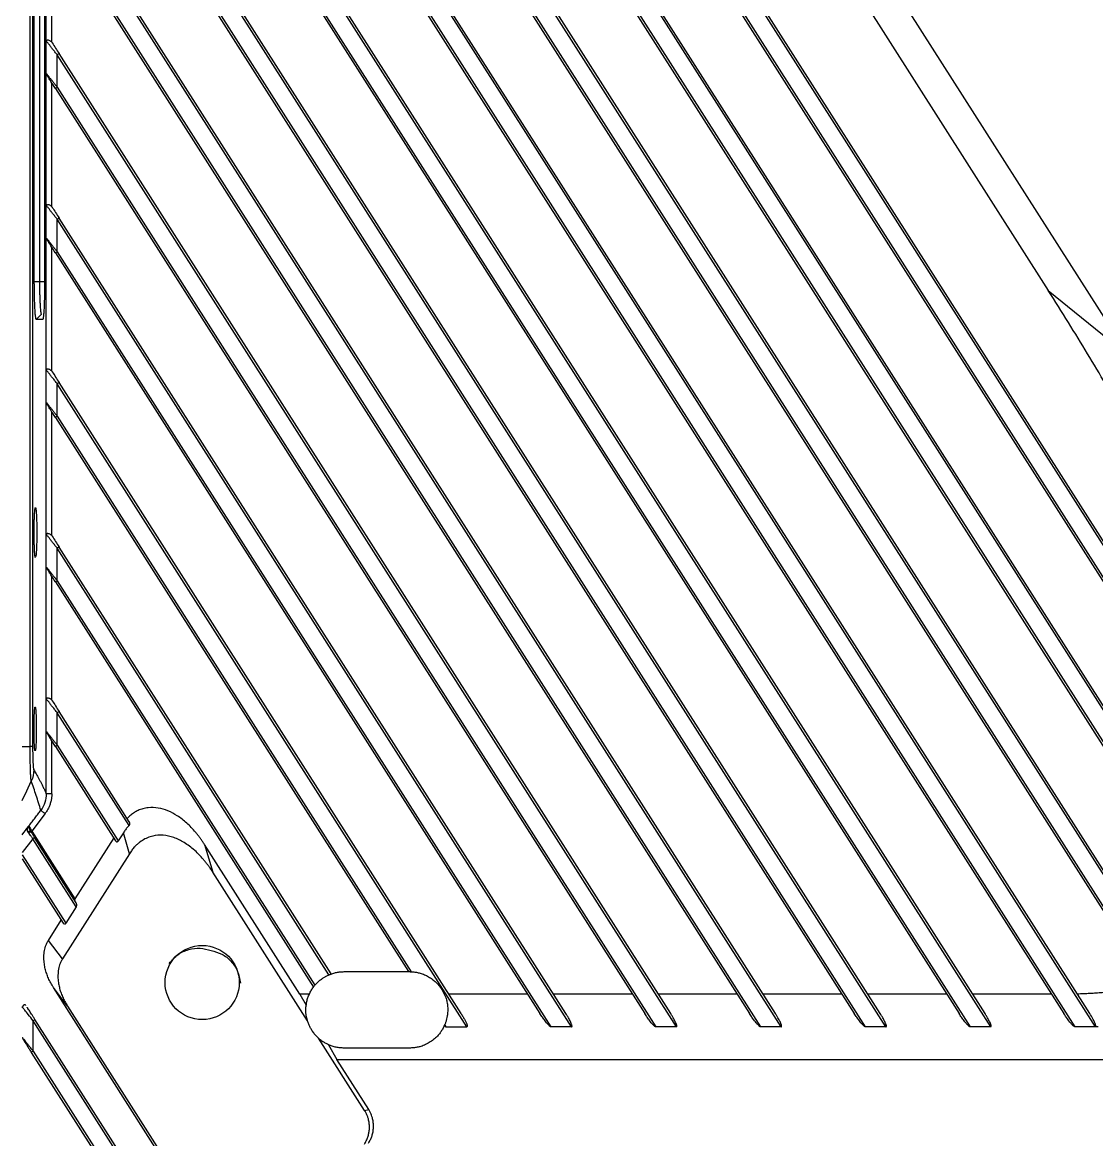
# Model space of a CAD drawing. Header units: millimetres. Extents: x 620 to 19791, y 2539 to 6969.
# Drawn here: x 17327 to 17425.4, y 5162.2 to 5264.6 of the extents above; entities that cross this region are included whole.
import ezdxf

# ---------------------------------------------------------------- set-up
doc = ezdxf.new("R2010")
doc.units = ezdxf.units.MM

# ---------------------------------------------------------------- blocks, each defined once
blk = doc.blocks.new('tugj')
at = {"color": 7, "linetype": 'Continuous', "lineweight": 25}
for p, q in [((12606.27, 4868.26), (12606.27, 5107.47)), ((12606.49, 5107.47), (12606.49, 4868.26)), ((12608.25, 5053.42), (12699.59, 4910.04)), ((12723.85, 4856.52), (12608.75, 5037.18)), ((12722.44, 4859.1), (12608.92, 5037.29)), ((12608.58, 5034.1), (12722.14, 4855.85)), ((12608.75, 5034.2), (12723.5, 4854.08)), ((12719.92, 4847.61), (12608.75, 5022.11)), ((12719.14, 4849.21), (12608.92, 5022.21)), ((12608.58, 5019.02), (12717.67, 4847.78)), ((12608.75, 5019.13), (12718.31, 4847.16)), ((12712.92, 4843.53), (12608.75, 5007.03)), ((12712.24, 4844.96), (12608.92, 5007.14)), ((12608.58, 5003.95), (12710.21, 4844.43)), ((12608.75, 5004.05), (12711.26, 4843.15)), ((12703.92, 4842.57), (12608.75, 4991.95)), ((12703.39, 4843.77), (12608.92, 4992.06)), ((12608.58, 4988.87), (12701.02, 4843.77)), ((12608.75, 4988.98), (12702.02, 4842.57)), ((12693.79, 4843.77), (12608.92, 4976.99)), ((12694.32, 4842.57), (12608.75, 4976.88)), ((12608.75, 4973.9), (12692.42, 4842.57)), ((12608.58, 4973.79), (12691.42, 4843.77)), ((12706.97, 4904.04), (12662.49, 4973.87)), ((12684.71, 4842.57), (12608.75, 4961.8)), ((12684.19, 4843.77), (12608.92, 4961.91)), ((12608.58, 4958.72), (12681.81, 4843.77)), ((12608.75, 4958.83), (12682.82, 4842.57)), ((12675.11, 4842.57), (12608.75, 4946.73)), ((12674.58, 4843.77), (12608.92, 4946.84)), ((12606.65, 4910.87), (12606.65, 4944.89)), ((12607.13, 4944.87), (12607.13, 4910.87)), ((12607.59, 4944.9), (12607.59, 4910.87)), ((12607.75, 4932.91), (12607.75, 4945.01)), ((12608.25, 4932.8), (12608.25, 4944.17)), ((12608.58, 4943.64), (12672.21, 4843.77)), ((12608.75, 4943.75), (12673.21, 4842.57)), ((12607.75, 4929.93), (12607.75, 4932.91)), ((12608.75, 4928.68), (12608.75, 4931.65)), ((12665.5, 4842.57), (12608.75, 4931.65)), ((12664.98, 4843.77), (12608.92, 4931.76)), ((12607.75, 4917.83), (12607.75, 4929.93)), ((12608.25, 4917.73), (12608.25, 4929.09)), ((12608.58, 4928.57), (12662.61, 4843.77)), ((12608.75, 4928.68), (12663.61, 4842.57)), ((12607.75, 4914.86), (12607.75, 4917.83)), ((12608.75, 4913.6), (12608.75, 4916.58)), ((12655.9, 4842.57), (12608.75, 4916.58)), ((12655.37, 4843.77), (12608.92, 4916.69)), ((12607.75, 4902.76), (12607.75, 4914.86)), ((12608.25, 4902.65), (12608.25, 4914.01)), ((12608.58, 4913.49), (12653, 4843.77)), ((12608.75, 4913.6), (12654, 4842.57)), ((12606.65, 4910.87), (12607.13, 4910.87)), ((12699.59, 4910.04), (12706.97, 4904.04)), ((12607.41, 4907.39), (12606.83, 4907.39)), ((12607.31, 4907.87), (12606.83, 4907.39)), ((12607.75, 4899.78), (12607.75, 4902.76)), ((12646.3, 4842.57), (12608.75, 4901.5)), ((12608.75, 4898.53), (12608.75, 4901.5)), ((12645.77, 4843.77), (12608.92, 4901.61)), ((12607.75, 4887.68), (12607.75, 4899.78)), ((12608.25, 4887.58), (12608.25, 4898.94)), ((12608.58, 4898.42), (12640.95, 4847.62)), ((12608.75, 4898.53), (12641.19, 4847.61)), ((12607.75, 4884.7), (12607.75, 4887.68)), ((12608.75, 4883.45), (12608.75, 4886.43)), ((12633.66, 4847.33), (12608.75, 4886.43)), ((12633.85, 4847.41), (12608.92, 4886.54)), ((12607.75, 4872.61), (12607.75, 4884.7)), ((12608.25, 4872.5), (12608.25, 4883.86)), ((12608.58, 4883.34), (12632.24, 4846.21)), ((12608.75, 4883.45), (12632.37, 4846.38)), ((12607.75, 4869.63), (12607.75, 4872.61)), ((12608.75, 4868.37), (12608.75, 4871.35)), ((12615.34, 4861.01), (12608.75, 4871.35)), ((12615.35, 4861.36), (12608.92, 4871.46)), ((12607.75, 4863.93), (12607.75, 4869.63)), ((12608.25, 4863.93), (12608.25, 4868.79)), ((12605.54, 4868.26), (12606.27, 4868.26)), ((12608.58, 4868.27), (12614.1, 4859.6)), ((12608.75, 4868.37), (12614.34, 4859.6)), ((12607.64, 4862.11), (12606.42, 4860.5)), ((12606.42, 4860.5), (12610.37, 4854.3)), ((12614.81, 4860.33), (12614.34, 4859.6)), ((12615.37, 4858.43), (12614.81, 4860.33)), ((12606.51, 4859.8), (12605.54, 4858.54)), ((12610.49, 4853.55), (12606.51, 4859.8)), ((12610.49, 4853.93), (12606.68, 4859.9)), ((12613.93, 4859.88), (12610.37, 4854.3)), ((12630.98, 4845.57), (12622.25, 4859.28)), ((12622.25, 4859.28), (12623.01, 4856.74)), ((12605.54, 4858.34), (12609.54, 4852.06)), ((12615.37, 4858.43), (12609.23, 4848.78)), ((12605.54, 4857.96), (12609.3, 4852.06)), ((12631.69, 4843.1), (12623.01, 4856.74)), ((12610.49, 4853.55), (12609.54, 4852.06)), ((12607.94, 4850.48), (12609.12, 4852.34)), ((12609.23, 4848.78), (12607.94, 4850.48)), ((12635.04, 4847.62), (12640.95, 4847.62)), ((12609.69, 4844.46), (12608.4, 4846.16)), ((12623.33, 4822.73), (12608.4, 4846.16)), ((12631.86, 4845.57), (12630.98, 4845.57)), ((12630.98, 4845.57), (12631.57, 4844.54)), ((12651.86, 4845.57), (12644.62, 4845.57)), ((12661.46, 4845.57), (12654.23, 4845.57)), ((12671.06, 4845.57), (12663.83, 4845.57)), ((12680.67, 4845.57), (12673.43, 4845.57)), ((12690.27, 4845.57), (12683.04, 4845.57)), ((12699.88, 4845.57), (12692.64, 4845.57)), ((12609.69, 4844.46), (12623.47, 4822.84)), ((12606.54, 4840.33), (12606.54, 4843.12)), ((12621.2, 4820.12), (12606.54, 4843.12)), ((12621.37, 4820.22), (12606.71, 4843.23)), ((12644.4, 4842.57), (12644.27, 4842.77)), ((12644.4, 4842.57), (12646.3, 4842.57)), ((12655.9, 4842.57), (12654, 4842.57)), ((12665.5, 4842.57), (12663.61, 4842.57)), ((12675.11, 4842.57), (12673.21, 4842.57)), ((12684.71, 4842.57), (12682.82, 4842.57)), ((12694.32, 4842.57), (12692.42, 4842.57)), ((12703.92, 4842.57), (12702.02, 4842.57)), ((12704.16, 4842.57), (12703.92, 4842.57)), ((12636.92, 4834.89), (12632.71, 4841.51)), ((12633.61, 4840.92), (12634.37, 4839.57)), ((12606.37, 4840.22), (12619.25, 4820.01)), ((12606.54, 4840.33), (12619.42, 4820.12)), ((12641.04, 4840.62), (12635.04, 4840.62)), ((12637.3, 4834.98), (12634.37, 4839.57)), ((12634.37, 4839.57), (12708.31, 4839.57)), ((12636.92, 4834.89), (12637.3, 4834.98))]:
    blk.add_line(p, q, dxfattribs=at)
at = {"color": 8, "linetype": 'Continuous', "lineweight": 25}
blk.add_line((12607.13, 4910.87), (12607.59, 4910.87), dxfattribs=at)
at = {"color": 7, "linetype": 'Continuous', "lineweight": 25, "flags": 128}
for points in [[(12608.92, 4931.76), (12608.92, 4931.76), (12608.91, 4931.75), (12608.89, 4931.74), (12608.87, 4931.73), (12608.85, 4931.71), (12608.82, 4931.7), (12608.78, 4931.67), (12608.75, 4931.65)], [(12608.58, 4928.57), (12608.59, 4928.57), (12608.6, 4928.58), (12608.61, 4928.59), (12608.63, 4928.6), (12608.66, 4928.62), (12608.69, 4928.63), (12608.72, 4928.66), (12608.75, 4928.68)], [(12608.92, 4916.69), (12608.92, 4916.68), (12608.91, 4916.68), (12608.89, 4916.67), (12608.87, 4916.65), (12608.85, 4916.64), (12608.82, 4916.62), (12608.78, 4916.6), (12608.75, 4916.58)], [(12608.58, 4913.49), (12608.59, 4913.5), (12608.6, 4913.5), (12608.61, 4913.51), (12608.63, 4913.52), (12608.66, 4913.54), (12608.69, 4913.56), (12608.72, 4913.58), (12608.75, 4913.6)], [(12608.92, 4886.54), (12608.92, 4886.53), (12608.91, 4886.53), (12608.89, 4886.52), (12608.87, 4886.5), (12608.85, 4886.49), (12608.82, 4886.47), (12608.78, 4886.45), (12608.75, 4886.43)], [(12608.92, 4871.46), (12608.92, 4871.46), (12608.91, 4871.45), (12608.89, 4871.44), (12608.87, 4871.43), (12608.85, 4871.41), (12608.82, 4871.39), (12608.78, 4871.37), (12608.75, 4871.35)], [(12608.58, 4868.27), (12608.59, 4868.27), (12608.6, 4868.28), (12608.61, 4868.29), (12608.63, 4868.3), (12608.66, 4868.31), (12608.69, 4868.33), (12608.72, 4868.35), (12608.75, 4868.37)], [(12605.54, 4863.3), (12605.95, 4864.19), (12606.37, 4865.08)], [(12606.68, 4859.9), (12606.67, 4859.9), (12606.67, 4859.9), (12606.65, 4859.89), (12606.63, 4859.87), (12606.6, 4859.86), (12606.57, 4859.84), (12606.54, 4859.82), (12606.51, 4859.8)]]:
    blk.add_lwpolyline(points, dxfattribs=at)
at = {"color": 7, "linetype": 'Continuous', "lineweight": 25}
blk.add_circle((12622.04, 4846.62), 3.4, dxfattribs=at)
for points, knots in [([(12608.25, 4932.8), (12608.24, 4932.82), (12608.21, 4932.85), (12608.17, 4932.88), (12608.1, 4932.93), (12608.01, 4932.97), (12607.91, 4932.99), (12607.85, 4932.99), (12607.8, 4932.98), (12607.77, 4932.96), (12607.76, 4932.93), (12607.75, 4932.92), (12607.75, 4932.91)], [0, 0, 0, 0, 0.070049, 0.140279, 0.210005, 0.37811, 0.526606, 0.640505, 0.750324, 0.86941, 0.942585, 1, 1, 1, 1]), ([(12608.75, 4931.65), (12608.72, 4931.7), (12608.65, 4931.78), (12608.54, 4931.92), (12608.4, 4932.09), (12608.23, 4932.3), (12608.09, 4932.48), (12608, 4932.6), (12607.94, 4932.69), (12607.87, 4932.76), (12607.82, 4932.81), (12607.79, 4932.85), (12607.76, 4932.89), (12607.76, 4932.9), (12607.75, 4932.91)], [0, 0, 0, 0, 0.076163, 0.161932, 0.25736, 0.415432, 0.568469, 0.630014, 0.677592, 0.771175, 0.823855, 0.881012, 0.941446, 1, 1, 1, 1]), ([(12608.25, 4932.8), (12608.26, 4932.79), (12608.28, 4932.77), (12608.29, 4932.75), (12608.3, 4932.74)], [0, 0, 0, 0, 0.48896, 1, 1, 1, 1]), ([(12608.3, 4932.74), (12608.39, 4932.6), (12608.49, 4932.44), (12608.7, 4932.11), (12608.81, 4931.93), (12608.92, 4931.76)], [0, 0, 0, 0, 0.5, 0.5, 1, 1, 1, 1]), ([(12607.75, 4929.93), (12607.75, 4929.93), (12607.76, 4929.93), (12607.77, 4929.91), (12607.79, 4929.89), (12607.81, 4929.86), (12607.84, 4929.82), (12607.88, 4929.78), (12607.92, 4929.72), (12607.97, 4929.66), (12608.02, 4929.59), (12608.11, 4929.48), (12608.25, 4929.31), (12608.42, 4929.09), (12608.59, 4928.88), (12608.7, 4928.74), (12608.75, 4928.68)], [0, 0, 0, 0, 0.036521, 0.074147, 0.113237, 0.15411, 0.197047, 0.242287, 0.290038, 0.340476, 0.39375, 0.449986, 0.589415, 0.746903, 0.871127, 1, 1, 1, 1]), ([(12607.83, 4929.75), (12607.82, 4929.77), (12607.8, 4929.81), (12607.77, 4929.85), (12607.76, 4929.89), (12607.75, 4929.91), (12607.75, 4929.92), (12607.75, 4929.93), (12607.75, 4929.93)], [0, 0, 0, 0, 0.2957676, 0.5837366, 0.8177444, 0.9188616, 0.9393234, 1, 1, 1, 1]), ([(12608.58, 4928.57), (12608.44, 4928.79), (12608.3, 4929.01), (12608.1, 4929.32), (12608.04, 4929.42), (12607.92, 4929.61), (12607.87, 4929.69), (12607.83, 4929.75)], [0, 0, 0, 0, 0.5, 0.5, 0.75, 0.75, 1, 1, 1, 1]), ([(12608.25, 4917.73), (12608.24, 4917.74), (12608.21, 4917.77), (12608.17, 4917.81), (12608.1, 4917.85), (12608.01, 4917.9), (12607.91, 4917.91), (12607.85, 4917.92), (12607.8, 4917.91), (12607.77, 4917.88), (12607.76, 4917.85), (12607.75, 4917.84), (12607.75, 4917.83)], [0, 0, 0, 0, 0.070049, 0.140279, 0.210005, 0.37811, 0.526606, 0.640505, 0.750324, 0.86941, 0.942585, 1, 1, 1, 1]), ([(12608.75, 4916.58), (12608.72, 4916.62), (12608.65, 4916.71), (12608.54, 4916.84), (12608.4, 4917.02), (12608.23, 4917.22), (12608.09, 4917.4), (12608, 4917.53), (12607.94, 4917.62), (12607.87, 4917.68), (12607.82, 4917.74), (12607.79, 4917.78), (12607.76, 4917.81), (12607.76, 4917.83), (12607.75, 4917.83)], [0, 0, 0, 0, 0.076163, 0.161932, 0.25736, 0.415432, 0.568469, 0.630014, 0.677592, 0.771175, 0.823855, 0.881012, 0.941446, 1, 1, 1, 1]), ([(12608.25, 4917.73), (12608.26, 4917.72), (12608.28, 4917.7), (12608.29, 4917.68), (12608.3, 4917.67)], [0, 0, 0, 0, 0.48896, 1, 1, 1, 1]), ([(12608.3, 4917.67), (12608.39, 4917.53), (12608.49, 4917.36), (12608.7, 4917.03), (12608.81, 4916.86), (12608.92, 4916.69)], [0, 0, 0, 0, 0.5, 0.5, 1, 1, 1, 1]), ([(12607.75, 4914.86), (12607.75, 4914.85), (12607.76, 4914.85), (12607.77, 4914.84), (12607.79, 4914.81), (12607.81, 4914.78), (12607.84, 4914.75), (12607.88, 4914.7), (12607.92, 4914.65), (12607.97, 4914.59), (12608.02, 4914.52), (12608.11, 4914.41), (12608.25, 4914.23), (12608.42, 4914.02), (12608.59, 4913.8), (12608.7, 4913.67), (12608.75, 4913.6)], [0, 0, 0, 0, 0.036521, 0.074147, 0.113237, 0.15411, 0.197047, 0.242287, 0.290038, 0.340476, 0.39375, 0.449986, 0.589415, 0.746903, 0.871127, 1, 1, 1, 1]), ([(12607.83, 4914.68), (12607.82, 4914.69), (12607.8, 4914.73), (12607.77, 4914.78), (12607.76, 4914.81), (12607.75, 4914.83), (12607.75, 4914.84), (12607.75, 4914.85), (12607.75, 4914.86)], [0, 0, 0, 0, 0.2957676, 0.5837366, 0.8177444, 0.9188616, 0.9393234, 1, 1, 1, 1]), ([(12608.58, 4913.49), (12608.44, 4913.71), (12608.3, 4913.94), (12608.1, 4914.25), (12608.04, 4914.35), (12607.92, 4914.53), (12607.87, 4914.62), (12607.83, 4914.68)], [0, 0, 0, 0, 0.5, 0.5, 0.75, 0.75, 1, 1, 1, 1]), ([(12606.83, 4907.39), (12606.83, 4907.39), (12606.82, 4907.39), (12606.81, 4907.41), (12606.8, 4907.44), (12606.8, 4907.47), (12606.79, 4907.52), (12606.78, 4907.58), (12606.76, 4907.71), (12606.73, 4907.95), (12606.71, 4908.39), (12606.68, 4908.93), (12606.67, 4909.44), (12606.66, 4909.87), (12606.66, 4910.2), (12606.65, 4910.53), (12606.65, 4910.75), (12606.65, 4910.87)], [0, 0, 0, 0, 0.0353673, 0.0705141, 0.1055491, 0.140582, 0.1757226, 0.2110795, 0.2467596, 0.3742457, 0.4999994, 0.625694, 0.7532517, 0.8153777, 0.8768207, 0.9381655, 1, 1, 1, 1]), ([(12607.13, 4910.87), (12607.13, 4910.82), (12607.13, 4910.7), (12607.13, 4910.51), (12607.13, 4910.3), (12607.13, 4910.04), (12607.14, 4909.72), (12607.15, 4909.28), (12607.17, 4908.92), (12607.18, 4908.64), (12607.2, 4908.43), (12607.22, 4908.26), (12607.23, 4908.12), (12607.25, 4908.01), (12607.27, 4907.92), (12607.29, 4907.87), (12607.3, 4907.87), (12607.31, 4907.87)], [0, 0, 0, 0, 0.027452, 0.078341, 0.122797, 0.160513, 0.248313, 0.339762, 0.470474, 0.530481, 0.587892, 0.684379, 0.731983, 0.781722, 0.877583, 0.950324, 1, 1, 1, 1]), ([(12607.59, 4910.87), (12607.59, 4910.8), (12607.59, 4910.67), (12607.59, 4910.48), (12607.59, 4910.29), (12607.59, 4910.1), (12607.59, 4909.92), (12607.58, 4909.73), (12607.58, 4909.4), (12607.56, 4908.93), (12607.54, 4908.39), (12607.51, 4907.95), (12607.49, 4907.69), (12607.46, 4907.53), (12607.45, 4907.45), (12607.43, 4907.4), (12607.42, 4907.39), (12607.41, 4907.39)], [0, 0, 0, 0, 0.035364, 0.070509, 0.105542, 0.140574, 0.175713, 0.21107, 0.24675, 0.374225, 0.499997, 0.625665, 0.753267, 0.81545, 0.876909, 0.93823, 1, 1, 1, 1]), ([(12720.2, 4862.62), (12720.19, 4862.8), (12720.17, 4863.15), (12720.13, 4863.69), (12720.08, 4864.23), (12720.02, 4864.78), (12719.95, 4865.33), (12719.83, 4866.22), (12719.62, 4867.47), (12719.19, 4869.54), (12718.51, 4872.16), (12717.55, 4875.21), (12716.45, 4878.27), (12715.26, 4881.23), (12713.96, 4884.22), (12712.15, 4888.07), (12709.68, 4892.95), (12707.06, 4897.69), (12704.85, 4901.48), (12703.18, 4904.28), (12701.43, 4907.14), (12700.21, 4909.06), (12699.59, 4910.04)], [0, 0, 0, 0, 0.0102139, 0.0205385, 0.0309767, 0.0415315, 0.0522058, 0.0630022, 0.0931878, 0.1250778, 0.1845574, 0.2483961, 0.3086946, 0.3718269, 0.4319265, 0.4959106, 0.6167331, 0.7464147, 0.8069043, 0.8693256, 0.933688, 1, 1, 1, 1]), ([(12608.25, 4902.65), (12608.24, 4902.67), (12608.21, 4902.69), (12608.17, 4902.73), (12608.1, 4902.78), (12608.01, 4902.82), (12607.91, 4902.84), (12607.85, 4902.84), (12607.8, 4902.83), (12607.77, 4902.8), (12607.76, 4902.78), (12607.75, 4902.77), (12607.75, 4902.76)], [0, 0, 0, 0, 0.0700492, 0.1402793, 0.2100054, 0.3781104, 0.5266058, 0.6405047, 0.7503237, 0.8694099, 0.9425848, 1, 1, 1, 1]), ([(12608.75, 4901.5), (12608.72, 4901.54), (12608.65, 4901.63), (12608.54, 4901.77), (12608.4, 4901.94), (12608.23, 4902.15), (12608.09, 4902.33), (12608, 4902.45), (12607.94, 4902.54), (12607.87, 4902.61), (12607.82, 4902.66), (12607.79, 4902.7), (12607.76, 4902.74), (12607.76, 4902.75), (12607.75, 4902.76)], [0, 0, 0, 0, 0.076163, 0.161932, 0.25736, 0.415432, 0.568469, 0.630014, 0.677592, 0.771175, 0.823855, 0.881012, 0.941446, 1, 1, 1, 1]), ([(12608.25, 4902.65), (12608.26, 4902.64), (12608.28, 4902.62), (12608.29, 4902.6), (12608.3, 4902.59)], [0, 0, 0, 0, 0.48896, 1, 1, 1, 1]), ([(12608.3, 4902.59), (12608.39, 4902.45), (12608.49, 4902.29), (12608.7, 4901.95), (12608.81, 4901.78), (12608.92, 4901.61)], [0, 0, 0, 0, 0.5, 0.5, 1, 1, 1, 1]), ([(12608.92, 4901.61), (12608.92, 4901.61), (12608.91, 4901.6), (12608.85, 4901.57), (12608.8, 4901.53), (12608.75, 4901.5)], [0, 0, 0, 0, 0.5, 0.5, 1, 1, 1, 1]), ([(12607.75, 4899.78), (12607.75, 4899.78), (12607.76, 4899.78), (12607.77, 4899.76), (12607.79, 4899.74), (12607.81, 4899.71), (12607.84, 4899.67), (12607.88, 4899.63), (12607.92, 4899.57), (12607.97, 4899.51), (12608.02, 4899.44), (12608.11, 4899.33), (12608.25, 4899.16), (12608.42, 4898.94), (12608.59, 4898.73), (12608.7, 4898.59), (12608.75, 4898.53)], [0, 0, 0, 0, 0.036521, 0.074147, 0.113237, 0.15411, 0.197047, 0.242287, 0.290038, 0.340476, 0.39375, 0.449986, 0.589415, 0.746903, 0.871127, 1, 1, 1, 1]), ([(12607.83, 4899.6), (12607.82, 4899.62), (12607.8, 4899.66), (12607.77, 4899.7), (12607.76, 4899.74), (12607.75, 4899.75), (12607.75, 4899.77), (12607.75, 4899.78), (12607.75, 4899.78)], [0, 0, 0, 0, 0.295768, 0.583737, 0.817744, 0.918862, 0.939323, 1, 1, 1, 1]), ([(12608.58, 4898.42), (12608.44, 4898.64), (12608.3, 4898.86), (12608.1, 4899.17), (12608.04, 4899.27), (12607.92, 4899.46), (12607.87, 4899.54), (12607.83, 4899.6)], [0, 0, 0, 0, 0.5, 0.5, 0.75, 0.75, 1, 1, 1, 1]), ([(12608.75, 4898.53), (12608.71, 4898.5), (12608.67, 4898.47), (12608.6, 4898.43), (12608.58, 4898.42), (12608.58, 4898.42)], [0, 0, 0, 0, 0.5, 0.5, 1, 1, 1, 1]), ([(12606.76, 4885.57), (12606.75, 4885.57), (12606.75, 4885.57), (12606.74, 4885.58), (12606.73, 4885.61), (12606.72, 4885.64), (12606.72, 4885.69), (12606.7, 4885.78), (12606.69, 4885.94), (12606.67, 4886.23), (12606.66, 4886.57), (12606.64, 4886.97), (12606.64, 4887.4), (12606.63, 4887.86), (12606.64, 4888.31), (12606.64, 4888.74), (12606.65, 4889.14), (12606.67, 4889.49), (12606.69, 4889.78), (12606.71, 4889.98), (12606.72, 4890.09), (12606.74, 4890.15), (12606.75, 4890.16), (12606.76, 4890.17)], [0, 0, 0, 0, 0.021245, 0.042243, 0.063084, 0.083861, 0.104667, 0.125596, 0.188211, 0.250208, 0.311749, 0.373875, 0.436451, 0.498749, 0.560974, 0.623545, 0.685901, 0.747871, 0.810407, 0.873806, 0.915692, 0.957504, 1, 1, 1, 1]), ([(12606.76, 4890.17), (12606.77, 4890.13), (12606.8, 4890.06), (12606.84, 4889.53), (12606.87, 4888.77), (12606.88, 4887.88), (12606.87, 4886.97), (12606.84, 4886.22), (12606.81, 4885.74), (12606.79, 4885.68), (12606.78, 4885.66)], [0, 0, 0, 0, 0.1343229, 0.2678234, 0.4002956, 0.5340574, 0.6677364, 0.8009084, 0.9358126, 1, 1, 1, 1]), ([(12608.25, 4887.58), (12608.24, 4887.59), (12608.21, 4887.62), (12608.17, 4887.66), (12608.1, 4887.7), (12608.01, 4887.74), (12607.91, 4887.76), (12607.85, 4887.77), (12607.8, 4887.76), (12607.77, 4887.73), (12607.76, 4887.7), (12607.75, 4887.69), (12607.75, 4887.68)], [0, 0, 0, 0, 0.070049, 0.140279, 0.210005, 0.37811, 0.526606, 0.640505, 0.750324, 0.86941, 0.942585, 1, 1, 1, 1]), ([(12608.75, 4886.43), (12608.72, 4886.47), (12608.65, 4886.56), (12608.54, 4886.69), (12608.4, 4886.87), (12608.23, 4887.07), (12608.09, 4887.25), (12608, 4887.38), (12607.94, 4887.47), (12607.87, 4887.53), (12607.82, 4887.59), (12607.79, 4887.63), (12607.76, 4887.66), (12607.76, 4887.68), (12607.75, 4887.68)], [0, 0, 0, 0, 0.076163, 0.161932, 0.25736, 0.415432, 0.568469, 0.630014, 0.677592, 0.771175, 0.823855, 0.881012, 0.941446, 1, 1, 1, 1]), ([(12608.25, 4887.58), (12608.26, 4887.57), (12608.28, 4887.55), (12608.29, 4887.53), (12608.3, 4887.52)], [0, 0, 0, 0, 0.48896, 1, 1, 1, 1]), ([(12608.3, 4887.52), (12608.39, 4887.38), (12608.49, 4887.21), (12608.7, 4886.88), (12608.81, 4886.71), (12608.92, 4886.54)], [0, 0, 0, 0, 0.5, 0.5, 1, 1, 1, 1]), ([(12607.75, 4884.7), (12607.75, 4884.7), (12607.76, 4884.7), (12607.77, 4884.69), (12607.79, 4884.66), (12607.81, 4884.63), (12607.84, 4884.6), (12607.88, 4884.55), (12607.92, 4884.5), (12607.97, 4884.44), (12608.02, 4884.37), (12608.11, 4884.25), (12608.25, 4884.08), (12608.42, 4883.87), (12608.59, 4883.65), (12608.7, 4883.52), (12608.75, 4883.45)], [0, 0, 0, 0, 0.036521, 0.074147, 0.113237, 0.15411, 0.197047, 0.242287, 0.290038, 0.340476, 0.39375, 0.449986, 0.589415, 0.746903, 0.871127, 1, 1, 1, 1]), ([(12607.83, 4884.52), (12607.82, 4884.54), (12607.8, 4884.58), (12607.77, 4884.63), (12607.76, 4884.66), (12607.75, 4884.68), (12607.75, 4884.69), (12607.75, 4884.7), (12607.75, 4884.7)], [0, 0, 0, 0, 0.295768, 0.583737, 0.817744, 0.918862, 0.939323, 1, 1, 1, 1]), ([(12608.58, 4883.34), (12608.44, 4883.56), (12608.3, 4883.78), (12608.1, 4884.1), (12608.04, 4884.2), (12607.92, 4884.38), (12607.87, 4884.47), (12607.83, 4884.52)], [0, 0, 0, 0, 0.5, 0.5, 0.75, 0.75, 1, 1, 1, 1]), ([(12608.75, 4883.45), (12608.71, 4883.42), (12608.67, 4883.39), (12608.6, 4883.35), (12608.58, 4883.34), (12608.58, 4883.34)], [0, 0, 0, 0, 0.5, 0.5, 1, 1, 1, 1]), ([(12608.25, 4872.5), (12608.24, 4872.52), (12608.21, 4872.54), (12608.17, 4872.58), (12608.1, 4872.63), (12608.01, 4872.67), (12607.91, 4872.69), (12607.85, 4872.69), (12607.8, 4872.68), (12607.77, 4872.65), (12607.76, 4872.63), (12607.75, 4872.61), (12607.75, 4872.61)], [0, 0, 0, 0, 0.070049, 0.1402795, 0.2100065, 0.3781169, 0.5266085, 0.6405086, 0.7503276, 0.8694113, 0.9425857, 1, 1, 1, 1]), ([(12608.75, 4871.35), (12608.72, 4871.39), (12608.65, 4871.48), (12608.54, 4871.62), (12608.4, 4871.79), (12608.23, 4871.99), (12608.09, 4872.18), (12608, 4872.3), (12607.94, 4872.39), (12607.87, 4872.46), (12607.82, 4872.51), (12607.79, 4872.55), (12607.76, 4872.58), (12607.76, 4872.6), (12607.75, 4872.61)], [0, 0, 0, 0, 0.076164, 0.161932, 0.25736, 0.415433, 0.568471, 0.630015, 0.677594, 0.771176, 0.823856, 0.881013, 0.941447, 1, 1, 1, 1]), ([(12606.73, 4867.87), (12606.73, 4867.87), (12606.72, 4867.87), (12606.71, 4867.88), (12606.71, 4867.9), (12606.7, 4867.93), (12606.69, 4867.97), (12606.68, 4868.05), (12606.67, 4868.19), (12606.65, 4868.44), (12606.64, 4868.74), (12606.63, 4869.09), (12606.63, 4869.47), (12606.62, 4869.86), (12606.63, 4870.25), (12606.63, 4870.63), (12606.64, 4870.98), (12606.65, 4871.28), (12606.67, 4871.53), (12606.69, 4871.7), (12606.7, 4871.8), (12606.71, 4871.86), (12606.72, 4871.86), (12606.73, 4871.87)], [0, 0, 0, 0, 0.0213462, 0.0424102, 0.0632826, 0.0840565, 0.1048264, 0.1256868, 0.1880003, 0.2500885, 0.3118547, 0.3739105, 0.4364097, 0.4987561, 0.56095, 0.6235213, 0.6858817, 0.7479967, 0.8106315, 0.8737037, 0.9154607, 0.9573041, 1, 1, 1, 1]), ([(12606.73, 4871.87), (12606.73, 4871.86), (12606.74, 4871.86), (12606.74, 4871.85), (12606.75, 4871.83), (12606.76, 4871.8), (12606.76, 4871.76), (12606.77, 4871.68), (12606.79, 4871.54), (12606.8, 4871.29), (12606.82, 4870.99), (12606.83, 4870.64), (12606.83, 4870.27), (12606.83, 4869.87), (12606.83, 4869.48), (12606.83, 4869.1), (12606.82, 4868.75), (12606.8, 4868.45), (12606.79, 4868.2), (12606.77, 4868.03), (12606.76, 4867.93), (12606.74, 4867.88), (12606.73, 4867.87), (12606.73, 4867.87)], [0, 0, 0, 0, 0.021346, 0.04241, 0.063283, 0.084056, 0.104826, 0.125687, 0.188, 0.250088, 0.311855, 0.37391, 0.43641, 0.498756, 0.56095, 0.623521, 0.685882, 0.747997, 0.810632, 0.873704, 0.915461, 0.957304, 1, 1, 1, 1]), ([(12608.25, 4872.5), (12608.26, 4872.49), (12608.28, 4872.47), (12608.29, 4872.45), (12608.3, 4872.44)], [0, 0, 0, 0, 0.48896, 1, 1, 1, 1]), ([(12608.3, 4872.44), (12608.39, 4872.3), (12608.49, 4872.14), (12608.7, 4871.8), (12608.81, 4871.63), (12608.92, 4871.46)], [0, 0, 0, 0, 0.5, 0.5, 1, 1, 1, 1]), ([(12607.75, 4869.63), (12607.75, 4869.63), (12607.76, 4869.62), (12607.77, 4869.61), (12607.79, 4869.58), (12607.83, 4869.54), (12607.89, 4869.46), (12607.97, 4869.35), (12608.09, 4869.2), (12608.25, 4869.01), (12608.42, 4868.79), (12608.59, 4868.58), (12608.7, 4868.44), (12608.75, 4868.37)], [0, 0, 0, 0, 0.038218, 0.077014, 0.116775, 0.179952, 0.252266, 0.346752, 0.449954, 0.589352, 0.746875, 0.871105, 1, 1, 1, 1]), ([(12607.83, 4869.45), (12607.82, 4869.47), (12607.8, 4869.5), (12607.78, 4869.54), (12607.76, 4869.57), (12607.76, 4869.59), (12607.76, 4869.61), (12607.75, 4869.63), (12607.75, 4869.63)], [0, 0, 0, 0, 0.272503, 0.551194, 0.683915, 0.795082, 0.920859, 1, 1, 1, 1]), ([(12608.58, 4868.27), (12608.44, 4868.49), (12608.3, 4868.71), (12608.1, 4869.02), (12608.04, 4869.12), (12607.92, 4869.31), (12607.87, 4869.39), (12607.83, 4869.45)], [0, 0, 0, 0, 0.5, 0.5, 0.75, 0.75, 1, 1, 1, 1]), ([(12606.37, 4865.08), (12606.36, 4865.08), (12606.36, 4865.09), (12606.36, 4865.12), (12606.35, 4865.16), (12606.35, 4865.2), (12606.34, 4865.28), (12606.33, 4865.4), (12606.32, 4865.55), (12606.31, 4865.75), (12606.3, 4865.94), (12606.3, 4866.23), (12606.29, 4866.5), (12606.28, 4866.82), (12606.27, 4867.09), (12606.27, 4867.36), (12606.27, 4867.66), (12606.27, 4867.94), (12606.27, 4868.15), (12606.27, 4868.26)], [0, 0, 0, 0, 0.031945, 0.063899, 0.095838, 0.127745, 0.17244, 0.251557, 0.315183, 0.373254, 0.467643, 0.500099, 0.624114, 0.682949, 0.740047, 0.816239, 0.864095, 0.93217, 1, 1, 1, 1]), ([(12606.49, 4868.26), (12606.49, 4868.21), (12606.49, 4868.12), (12606.49, 4867.99), (12606.49, 4867.85), (12606.5, 4867.72), (12606.5, 4867.59), (12606.5, 4867.38), (12606.51, 4867.1), (12606.52, 4866.78), (12606.54, 4866.51), (12606.55, 4866.33), (12606.57, 4866.21), (12606.58, 4866.14), (12606.59, 4866.12), (12606.6, 4866.11)], [0, 0, 0, 0, 0.0421567, 0.0839961, 0.1256878, 0.1674031, 0.2093128, 0.2515856, 0.3767726, 0.5022725, 0.6269068, 0.7518424, 0.8347586, 0.917053, 1, 1, 1, 1]), ([(12606.6, 4866.11), (12606.64, 4866.06), (12606.71, 4865.93), (12606.83, 4865.74), (12606.95, 4865.53), (12607.08, 4865.3), (12607.2, 4865.06), (12607.34, 4864.8), (12607.47, 4864.52), (12607.61, 4864.23), (12607.7, 4864.03), (12607.75, 4863.93)], [0, 0, 0, 0, 0.098208, 0.199639, 0.304293, 0.412172, 0.523279, 0.637614, 0.755178, 0.875973, 1, 1, 1, 1]), ([(12607.24, 4862.41), (12607.11, 4862.86), (12606.97, 4863.32), (12606.67, 4864.23), (12606.52, 4864.67), (12606.37, 4865.08)], [0, 0, 0, 0, 0.5, 0.5, 1, 1, 1, 1]), ([(12607.75, 4863.93), (12607.75, 4863.66), (12607.71, 4863.39), (12607.54, 4862.87), (12607.41, 4862.62), (12607.24, 4862.41)], [0, 0, 0, 0, 0.5, 0.5, 1, 1, 1, 1]), ([(12608.25, 4863.93), (12608.25, 4863.88), (12608.25, 4863.77), (12608.24, 4863.6), (12608.21, 4863.44), (12608.18, 4863.28), (12608.14, 4863.12), (12608.08, 4862.92), (12607.98, 4862.66), (12607.83, 4862.37), (12607.7, 4862.2), (12607.64, 4862.11)], [0, 0, 0, 0, 0.083801, 0.167094, 0.250122, 0.33313, 0.416365, 0.50007, 0.667476, 0.833457, 1, 1, 1, 1]), ([(12608.25, 4863.93), (12608.19, 4863.93), (12608.13, 4863.93), (12608.01, 4863.93), (12607.96, 4863.93), (12607.86, 4863.93), (12607.82, 4863.93), (12607.77, 4863.93), (12607.76, 4863.93), (12607.75, 4863.93)], [0, 0, 0, 0, 0.25, 0.25, 0.5, 0.5, 0.75, 0.75, 1, 1, 1, 1]), ([(12606.15, 4860.98), (12606.25, 4861.11), (12606.44, 4861.36), (12606.72, 4861.72), (12606.99, 4862.07), (12607.16, 4862.3), (12607.24, 4862.41)], [0, 0, 0, 0, 0.2696001, 0.5260004, 0.7694016, 1, 1, 1, 1]), ([(12607.24, 4862.41), (12607.25, 4862.4), (12607.26, 4862.39), (12607.3, 4862.36), (12607.33, 4862.34), (12607.41, 4862.28), (12607.45, 4862.25), (12607.55, 4862.18), (12607.59, 4862.14), (12607.64, 4862.11)], [0, 0, 0, 0, 0.25, 0.25, 0.5, 0.5, 0.75, 0.75, 1, 1, 1, 1]), ([(12622.25, 4859.28), (12622.2, 4859.36), (12622.09, 4859.52), (12621.93, 4859.75), (12621.77, 4859.97), (12621.61, 4860.18), (12621.37, 4860.47), (12621.05, 4860.83), (12620.5, 4861.37), (12619.8, 4861.91), (12618.92, 4862.38), (12618.02, 4862.65), (12617.23, 4862.68), (12616.61, 4862.57), (12616.18, 4862.41), (12615.81, 4862.21), (12615.47, 4861.96), (12615.27, 4861.76), (12615.16, 4861.66)], [0, 0, 0, 0, 0.033867, 0.066543, 0.098032, 0.128338, 0.157463, 0.228364, 0.29535, 0.421849, 0.532556, 0.639336, 0.744753, 0.802391, 0.857373, 0.901631, 0.949034, 1, 1, 1, 1]), ([(12615.34, 4861.01), (12615.35, 4861.02), (12615.36, 4861.04), (12615.38, 4861.07), (12615.39, 4861.1), (12615.4, 4861.14), (12615.4, 4861.18), (12615.4, 4861.23), (12615.39, 4861.27), (12615.38, 4861.32), (12615.36, 4861.35), (12615.35, 4861.36)], [0, 0, 0, 0, 0.074496, 0.156211, 0.246552, 0.346558, 0.457, 0.574955, 0.717074, 0.857807, 1, 1, 1, 1]), ([(12606.06, 4860.43), (12606.06, 4860.44), (12606.04, 4860.48), (12606.03, 4860.53), (12606.03, 4860.58), (12606.03, 4860.64), (12606.04, 4860.7), (12606.05, 4860.76), (12606.07, 4860.83), (12606.1, 4860.89), (12606.12, 4860.92), (12606.13, 4860.93)], [0, 0, 0, 0, 0.095908, 0.196069, 0.30097, 0.411051, 0.52671, 0.631743, 0.767212, 0.929625, 1, 1, 1, 1]), ([(12606.33, 4860.45), (12606.31, 4860.47), (12606.26, 4860.49), (12606.15, 4860.49), (12606.09, 4860.47), (12606.05, 4860.44)], [0, 0, 0, 0, 0.5, 0.5, 1, 1, 1, 1]), ([(12606.11, 4860.34), (12606.1, 4860.36), (12606.08, 4860.39), (12606.07, 4860.41), (12606.06, 4860.43)], [0, 0, 0, 0, 0.510016, 1, 1, 1, 1]), ([(12606.51, 4859.8), (12606.5, 4859.82), (12606.46, 4859.86), (12606.41, 4859.94), (12606.33, 4860.05), (12606.22, 4860.2), (12606.15, 4860.3), (12606.11, 4860.34)], [0, 0, 0, 0, 0.093123, 0.220361, 0.381996, 0.692077, 1, 1, 1, 1]), ([(12606.33, 4860.45), (12606.32, 4860.48), (12606.29, 4860.53), (12606.26, 4860.61), (12606.23, 4860.69), (12606.2, 4860.77), (12606.17, 4860.86), (12606.16, 4860.92), (12606.15, 4860.95), (12606.15, 4860.96)], [0, 0, 0, 0, 0.130852, 0.255748, 0.370585, 0.539226, 0.712336, 0.887675, 1, 1, 1, 1]), ([(12606.16, 4860.95), (12606.16, 4860.95), (12606.17, 4860.94), (12606.19, 4860.91), (12606.21, 4860.88), (12606.24, 4860.84), (12606.26, 4860.79), (12606.3, 4860.72), (12606.35, 4860.63), (12606.39, 4860.55), (12606.42, 4860.5)], [0, 0, 0, 0, 0.09191, 0.186185, 0.283218, 0.383183, 0.486108, 0.603389, 0.775258, 1, 1, 1, 1]), ([(12606.42, 4860.5), (12606.4, 4860.49), (12606.38, 4860.48), (12606.35, 4860.46), (12606.34, 4860.45), (12606.33, 4860.45)], [0, 0, 0, 0, 0.5, 0.5, 1, 1, 1, 1]), ([(12606.33, 4860.41), (12606.33, 4860.41), (12606.34, 4860.41), (12606.36, 4860.4), (12606.37, 4860.39), (12606.37, 4860.38)], [0, 0, 0, 0, 0.006252, 0.580635, 1, 1, 1, 1]), ([(12615.34, 4861.01), (12615.3, 4860.97), (12615.22, 4860.89), (12615.11, 4860.76), (12615.01, 4860.63), (12614.9, 4860.48), (12614.84, 4860.38), (12614.81, 4860.33)], [0, 0, 0, 0, 0.1923338, 0.3883244, 0.5881533, 0.7919914, 1, 1, 1, 1]), ([(12614.1, 4859.6), (12614.11, 4859.59), (12614.13, 4859.57), (12614.15, 4859.55), (12614.18, 4859.53), (12614.22, 4859.52), (12614.27, 4859.53), (12614.31, 4859.56), (12614.33, 4859.59), (12614.34, 4859.6)], [0, 0, 0, 0, 0.153767, 0.29277, 0.417794, 0.529915, 0.736017, 0.854886, 1, 1, 1, 1]), ([(12623.01, 4856.74), (12622.94, 4856.83), (12622.82, 4857.02), (12622.64, 4857.29), (12622.45, 4857.54), (12622.25, 4857.79), (12621.97, 4858.12), (12621.6, 4858.51), (12620.98, 4859.06), (12620.2, 4859.6), (12619.22, 4860.02), (12618.23, 4860.18), (12617.4, 4860.05), (12616.78, 4859.79), (12616.38, 4859.54), (12616.08, 4859.29), (12615.83, 4859.05), (12615.59, 4858.76), (12615.45, 4858.54), (12615.37, 4858.43)], [0, 0, 0, 0, 0.035181, 0.06949, 0.102958, 0.135615, 0.167497, 0.237811, 0.306398, 0.426306, 0.535135, 0.638829, 0.737184, 0.792914, 0.85017, 0.883735, 0.9175, 0.957411, 1, 1, 1, 1]), ([(12610.37, 4854.3), (12610.36, 4854.29), (12610.35, 4854.27), (12610.35, 4854.24), (12610.34, 4854.2), (12610.35, 4854.15), (12610.36, 4854.13), (12610.37, 4854.11)], [0, 0, 0, 0, 0.131113, 0.272627, 0.432307, 0.714822, 1, 1, 1, 1]), ([(12610.49, 4853.55), (12610.49, 4853.56), (12610.51, 4853.59), (12610.52, 4853.62), (12610.53, 4853.67), (12610.54, 4853.71), (12610.54, 4853.76), (12610.53, 4853.8), (12610.52, 4853.85), (12610.51, 4853.88), (12610.5, 4853.89)], [0, 0, 0, 0, 0.088554, 0.188988, 0.302339, 0.429328, 0.548275, 0.694031, 0.846717, 1, 1, 1, 1]), ([(12609.3, 4852.06), (12609.31, 4852.05), (12609.32, 4852.03), (12609.35, 4852.01), (12609.38, 4851.99), (12609.42, 4851.98), (12609.47, 4851.99), (12609.51, 4852.02), (12609.53, 4852.05), (12609.54, 4852.06)], [0, 0, 0, 0, 0.153766, 0.29277, 0.417794, 0.529915, 0.736017, 0.854886, 1, 1, 1, 1]), ([(12608.4, 4846.16), (12608.36, 4846.23), (12608.27, 4846.37), (12608.15, 4846.58), (12608.04, 4846.8), (12607.94, 4847.01), (12607.86, 4847.23), (12607.78, 4847.44), (12607.71, 4847.66), (12607.65, 4847.88), (12607.6, 4848.1), (12607.55, 4848.43), (12607.51, 4848.86), (12607.54, 4849.32), (12607.6, 4849.68), (12607.68, 4849.95), (12607.78, 4850.22), (12607.89, 4850.39), (12607.94, 4850.48)], [0, 0, 0, 0, 0.054633, 0.108241, 0.160902, 0.212702, 0.263726, 0.314067, 0.36382, 0.413084, 0.461961, 0.510555, 0.631824, 0.747465, 0.809763, 0.868751, 0.93418, 1, 1, 1, 1]), ([(12619.02, 4848.37), (12619.27, 4848.67), (12619.77, 4849.23), (12620.78, 4849.69), (12621.85, 4849.85), (12622.52, 4849.65), (12622.85, 4849.55)], [0, 0, 0, 0, 0.268629, 0.515707, 0.762429, 1, 1, 1, 1]), ([(12622.85, 4849.55), (12623.19, 4849.46), (12623.87, 4849.29), (12624.72, 4848.6), (12625.34, 4847.68), (12625.47, 4846.95), (12625.54, 4846.57)], [0, 0, 0, 0, 0.241489, 0.486467, 0.738115, 1, 1, 1, 1]), ([(12609.23, 4848.78), (12609.2, 4848.74), (12609.15, 4848.65), (12609.08, 4848.52), (12609.02, 4848.38), (12608.95, 4848.21), (12608.89, 4847.98), (12608.83, 4847.62), (12608.8, 4847.16), (12608.84, 4846.66), (12608.94, 4846.18), (12609.06, 4845.74), (12609.23, 4845.31), (12609.44, 4844.88), (12609.61, 4844.6), (12609.69, 4844.46)], [0, 0, 0, 0, 0.032993, 0.065796, 0.09853, 0.131316, 0.190196, 0.252608, 0.368145, 0.489531, 0.586942, 0.68592, 0.787267, 0.891732, 1, 1, 1, 1]), ([(12632.37, 4846.38), (12632.41, 4846.42), (12632.48, 4846.5), (12632.59, 4846.61), (12632.71, 4846.72), (12632.83, 4846.83), (12632.99, 4846.95), (12633.18, 4847.08), (12633.41, 4847.22), (12633.58, 4847.29), (12633.66, 4847.33)], [0, 0, 0, 0, 0.100168, 0.200042, 0.299835, 0.399762, 0.500038, 0.666783, 0.833105, 1, 1, 1, 1]), ([(12633.66, 4847.33), (12633.67, 4847.34), (12633.7, 4847.35), (12633.73, 4847.36), (12633.76, 4847.37), (12633.8, 4847.39), (12633.84, 4847.4), (12633.85, 4847.4), (12633.85, 4847.41)], [0, 0, 0, 0, 0.126025, 0.252079, 0.37816, 0.504271, 0.746701, 1, 1, 1, 1]), ([(12633.85, 4847.41), (12633.9, 4847.42), (12634.01, 4847.46), (12634.18, 4847.51), (12634.35, 4847.55), (12634.52, 4847.58), (12634.69, 4847.6), (12634.87, 4847.61), (12634.98, 4847.61), (12635.04, 4847.62)], [0, 0, 0, 0, 0.1437476, 0.2866061, 0.4289284, 0.5710716, 0.7133939, 0.8562524, 1, 1, 1, 1]), ([(12640.95, 4847.62), (12640.95, 4847.62), (12640.95, 4847.62), (12640.96, 4847.62), (12640.98, 4847.62), (12641, 4847.62), (12641.03, 4847.62), (12641.04, 4847.62)], [0, 0, 0, 0, 0.168552, 0.333737, 0.497077, 0.727696, 1, 1, 1, 1]), ([(12641.04, 4847.62), (12641.06, 4847.62), (12641.08, 4847.62), (12641.13, 4847.61), (12641.17, 4847.61), (12641.19, 4847.61)], [0, 0, 0, 0, 0.281225, 0.614357, 1, 1, 1, 1]), ([(12641.19, 4847.61), (12641.24, 4847.61), (12641.35, 4847.6), (12641.52, 4847.58), (12641.68, 4847.56), (12641.84, 4847.52), (12642.09, 4847.46), (12642.41, 4847.35), (12642.79, 4847.16), (12643.15, 4846.92), (12643.58, 4846.56), (12644.02, 4846.01), (12644.33, 4845.38), (12644.48, 4844.84), (12644.54, 4844.42), (12644.55, 4843.99), (12644.51, 4843.61), (12644.45, 4843.29), (12644.37, 4843.03), (12644.31, 4842.85), (12644.27, 4842.77)], [0, 0, 0, 0, 0.024697, 0.049317, 0.073915, 0.098547, 0.123269, 0.186668, 0.250144, 0.313543, 0.377019, 0.50001, 0.623, 0.6864, 0.749876, 0.813275, 0.876751, 0.91786, 0.958857, 1, 1, 1, 1]), ([(12631.86, 4845.57), (12631.89, 4845.63), (12631.94, 4845.74), (12632.03, 4845.9), (12632.13, 4846.06), (12632.2, 4846.16), (12632.24, 4846.21)], [0, 0, 0, 0, 0.250356, 0.5, 0.749644, 1, 1, 1, 1]), ([(12632.24, 4846.21), (12632.24, 4846.21), (12632.24, 4846.21), (12632.25, 4846.22), (12632.26, 4846.24), (12632.28, 4846.26), (12632.31, 4846.31), (12632.35, 4846.35), (12632.37, 4846.38)], [0, 0, 0, 0, 0.113414, 0.23247, 0.357664, 0.489422, 0.662046, 1, 1, 1, 1]), ([(12702.23, 4845.59), (12702.43, 4845.6), (12702.82, 4845.61), (12703.4, 4845.64), (12703.97, 4845.68), (12704.53, 4845.72), (12705.07, 4845.77), (12705.71, 4845.85), (12706.46, 4845.95), (12707.3, 4846.09), (12708.12, 4846.25), (12708.66, 4846.38), (12708.92, 4846.45)], [0, 0, 0, 0, 0.087666, 0.173589, 0.257788, 0.34028, 0.421087, 0.50023, 0.629018, 0.755162, 0.878781, 1, 1, 1, 1]), ([(12631.57, 4844.54), (12631.58, 4844.6), (12631.59, 4844.71), (12631.63, 4844.89), (12631.67, 4845.06), (12631.73, 4845.24), (12631.79, 4845.41), (12631.84, 4845.52), (12631.86, 4845.57)], [0, 0, 0, 0, 0.167539, 0.334153, 0.500272, 0.66633, 0.832762, 1, 1, 1, 1]), ([(12605.58, 4844.33), (12605.57, 4844.34), (12605.55, 4844.37), (12605.54, 4844.38), (12605.54, 4844.38)], [0, 0, 0, 0, 0.360412, 1, 1, 1, 1]), ([(12605.88, 4844.52), (12605.87, 4844.54), (12605.84, 4844.56), (12605.78, 4844.58), (12605.72, 4844.57), (12605.66, 4844.55), (12605.61, 4844.5), (12605.59, 4844.44), (12605.57, 4844.38), (12605.58, 4844.34), (12605.58, 4844.32)], [0, 0, 0, 0, 0.113498, 0.239843, 0.375609, 0.515078, 0.651642, 0.779721, 0.896108, 1, 1, 1, 1]), ([(12606.71, 4843.23), (12606.69, 4843.27), (12606.63, 4843.35), (12606.53, 4843.52), (12606.41, 4843.71), (12606.28, 4843.91), (12606.17, 4844.08), (12606.08, 4844.22), (12606.02, 4844.31), (12606, 4844.35), (12605.99, 4844.37)], [0, 0, 0, 0, 0.091784, 0.208092, 0.39655, 0.55551, 0.713249, 0.854262, 0.929527, 1, 1, 1, 1]), ([(12631.69, 4843.1), (12631.68, 4843.14), (12631.66, 4843.22), (12631.63, 4843.34), (12631.6, 4843.46), (12631.58, 4843.57), (12631.56, 4843.68), (12631.55, 4843.79), (12631.54, 4843.92), (12631.54, 4844.07), (12631.54, 4844.23), (12631.55, 4844.38), (12631.56, 4844.48), (12631.57, 4844.54)], [0, 0, 0, 0, 0.066871, 0.134848, 0.204113, 0.274835, 0.347175, 0.421284, 0.497299, 0.617084, 0.746878, 0.865097, 1, 1, 1, 1]), ([(12606.54, 4843.12), (12606.59, 4843.15), (12606.64, 4843.19), (12606.7, 4843.22), (12606.71, 4843.23), (12606.71, 4843.23)], [0, 0, 0, 0, 0.5, 0.5, 1, 1, 1, 1]), ([(12632.71, 4841.51), (12632.66, 4841.55), (12632.57, 4841.64), (12632.44, 4841.78), (12632.31, 4841.92), (12632.2, 4842.08), (12632.07, 4842.27), (12631.93, 4842.51), (12631.79, 4842.8), (12631.73, 4843), (12631.69, 4843.1)], [0, 0, 0, 0, 0.1002664, 0.2001041, 0.2998137, 0.3996969, 0.5000539, 0.6668727, 0.8330553, 1, 1, 1, 1]), ([(12645.77, 4843.77), (12645.83, 4843.67), (12645.95, 4843.48), (12646.1, 4843.21), (12646.21, 4842.99), (12646.28, 4842.84), (12646.31, 4842.75), (12646.32, 4842.69), (12646.33, 4842.64), (12646.33, 4842.61), (12646.32, 4842.59), (12646.31, 4842.58), (12646.3, 4842.57)], [0, 0, 0, 0, 0.258977, 0.489349, 0.691586, 0.797669, 0.859903, 0.909228, 0.938185, 0.957384, 0.976972, 1, 1, 1, 1]), ([(12654, 4842.57), (12653.99, 4842.57), (12653.97, 4842.57), (12653.94, 4842.58), (12653.91, 4842.6), (12653.88, 4842.63), (12653.84, 4842.68), (12653.78, 4842.74), (12653.7, 4842.82), (12653.59, 4842.94), (12653.43, 4843.16), (12653.22, 4843.43), (12653.07, 4843.66), (12653, 4843.77)], [0, 0, 0, 0, 0.018945, 0.038329, 0.0591, 0.081785, 0.118769, 0.178836, 0.238803, 0.346775, 0.486397, 0.748249, 1, 1, 1, 1]), ([(12655.9, 4842.57), (12655.91, 4842.57), (12655.92, 4842.58), (12655.94, 4842.6), (12655.94, 4842.63), (12655.93, 4842.66), (12655.92, 4842.71), (12655.89, 4842.81), (12655.81, 4843.01), (12655.69, 4843.25), (12655.53, 4843.52), (12655.43, 4843.68), (12655.37, 4843.77)], [0, 0, 0, 0, 0.019676, 0.036058, 0.051366, 0.073864, 0.114112, 0.160554, 0.308553, 0.584137, 0.758673, 1, 1, 1, 1]), ([(12663.61, 4842.57), (12663.6, 4842.57), (12663.58, 4842.57), (12663.55, 4842.58), (12663.52, 4842.6), (12663.49, 4842.63), (12663.44, 4842.68), (12663.39, 4842.74), (12663.3, 4842.82), (12663.19, 4842.94), (12663.03, 4843.16), (12662.83, 4843.43), (12662.68, 4843.66), (12662.61, 4843.77)], [0, 0, 0, 0, 0.018945, 0.038329, 0.0591, 0.081785, 0.118769, 0.178836, 0.238803, 0.346775, 0.486398, 0.748249, 1, 1, 1, 1]), ([(12665.5, 4842.57), (12665.51, 4842.57), (12665.53, 4842.58), (12665.54, 4842.6), (12665.54, 4842.63), (12665.54, 4842.66), (12665.53, 4842.71), (12665.5, 4842.81), (12665.41, 4843.01), (12665.29, 4843.25), (12665.13, 4843.52), (12665.03, 4843.68), (12664.98, 4843.77)], [0, 0, 0, 0, 0.019676, 0.036058, 0.051366, 0.073864, 0.114112, 0.160554, 0.308553, 0.584137, 0.758673, 1, 1, 1, 1]), ([(12673.21, 4842.57), (12673.2, 4842.57), (12673.18, 4842.57), (12673.15, 4842.58), (12673.12, 4842.6), (12673.09, 4842.63), (12673.05, 4842.68), (12672.99, 4842.74), (12672.9, 4842.82), (12672.8, 4842.94), (12672.63, 4843.16), (12672.43, 4843.43), (12672.28, 4843.66), (12672.21, 4843.77)], [0, 0, 0, 0, 0.018945, 0.038329, 0.0591, 0.081785, 0.118769, 0.178836, 0.238803, 0.346775, 0.486398, 0.748249, 1, 1, 1, 1]), ([(12675.11, 4842.57), (12675.12, 4842.57), (12675.13, 4842.58), (12675.14, 4842.6), (12675.15, 4842.63), (12675.14, 4842.66), (12675.13, 4842.71), (12675.1, 4842.81), (12675.02, 4843.01), (12674.89, 4843.25), (12674.74, 4843.52), (12674.64, 4843.68), (12674.58, 4843.77)], [0, 0, 0, 0, 0.019676, 0.036058, 0.051366, 0.073864, 0.114112, 0.160554, 0.308553, 0.584137, 0.758673, 1, 1, 1, 1]), ([(12682.82, 4842.57), (12682.81, 4842.57), (12682.79, 4842.57), (12682.76, 4842.58), (12682.73, 4842.6), (12682.7, 4842.63), (12682.65, 4842.68), (12682.59, 4842.74), (12682.51, 4842.82), (12682.4, 4842.94), (12682.24, 4843.16), (12682.03, 4843.43), (12681.89, 4843.66), (12681.81, 4843.77)], [0, 0, 0, 0, 0.018945, 0.038329, 0.0591, 0.081785, 0.118769, 0.178836, 0.238803, 0.346775, 0.486397, 0.748249, 1, 1, 1, 1]), ([(12684.71, 4842.57), (12684.72, 4842.57), (12684.74, 4842.58), (12684.75, 4842.6), (12684.75, 4842.63), (12684.75, 4842.66), (12684.74, 4842.71), (12684.7, 4842.81), (12684.62, 4843.01), (12684.5, 4843.25), (12684.34, 4843.52), (12684.24, 4843.68), (12684.19, 4843.77)], [0, 0, 0, 0, 0.019676, 0.036058, 0.051366, 0.073864, 0.114112, 0.160554, 0.308553, 0.584137, 0.758673, 1, 1, 1, 1]), ([(12692.42, 4842.57), (12692.41, 4842.57), (12692.39, 4842.57), (12692.36, 4842.58), (12692.33, 4842.6), (12692.3, 4842.63), (12692.26, 4842.68), (12692.2, 4842.74), (12692.11, 4842.82), (12692.01, 4842.94), (12691.84, 4843.16), (12691.64, 4843.43), (12691.49, 4843.66), (12691.42, 4843.77)], [0, 0, 0, 0, 0.018945, 0.038329, 0.0591, 0.081785, 0.118769, 0.178836, 0.238803, 0.346775, 0.486397, 0.748249, 1, 1, 1, 1]), ([(12694.32, 4842.57), (12694.32, 4842.57), (12694.34, 4842.58), (12694.35, 4842.6), (12694.35, 4842.63), (12694.35, 4842.66), (12694.34, 4842.71), (12694.31, 4842.81), (12694.23, 4843.01), (12694.1, 4843.25), (12693.95, 4843.52), (12693.85, 4843.68), (12693.79, 4843.77)], [0, 0, 0, 0, 0.019676, 0.0360578, 0.0513658, 0.0738645, 0.1141116, 0.1605537, 0.3085527, 0.5841371, 0.758673, 1, 1, 1, 1]), ([(12702.02, 4842.57), (12702.02, 4842.57), (12702, 4842.57), (12701.98, 4842.58), (12701.95, 4842.6), (12701.92, 4842.62), (12701.89, 4842.65), (12701.84, 4842.69), (12701.79, 4842.75), (12701.72, 4842.82), (12701.56, 4843), (12701.32, 4843.31), (12701.13, 4843.61), (12701.02, 4843.77)], [0, 0, 0, 0, 0.01237, 0.028021, 0.047451, 0.070919, 0.098571, 0.130494, 0.185573, 0.248711, 0.319995, 0.636654, 1, 1, 1, 1]), ([(12703.92, 4842.57), (12703.92, 4842.57), (12703.94, 4842.58), (12703.95, 4842.6), (12703.95, 4842.62), (12703.95, 4842.67), (12703.93, 4842.75), (12703.89, 4842.86), (12703.81, 4843.05), (12703.65, 4843.36), (12703.49, 4843.62), (12703.39, 4843.77)], [0, 0, 0, 0, 0.0169173, 0.0312141, 0.0450633, 0.0641065, 0.1390237, 0.2245514, 0.3354729, 0.6005671, 1, 1, 1, 1]), ([(12644.23, 4842.68), (12644.21, 4842.62), (12644.16, 4842.52), (12644.07, 4842.36), (12643.98, 4842.21), (12643.89, 4842.07), (12643.78, 4841.93), (12643.61, 4841.72), (12643.34, 4841.46), (12642.95, 4841.17), (12642.53, 4840.93), (12642.12, 4840.77), (12641.75, 4840.68), (12641.4, 4840.62), (12641.16, 4840.62), (12641.04, 4840.62)], [0, 0, 0, 0, 0.044819, 0.088986, 0.132601, 0.175772, 0.218606, 0.261217, 0.37899, 0.500399, 0.621763, 0.739274, 0.824536, 0.911143, 1, 1, 1, 1]), ([(12644.27, 4842.77), (12644.27, 4842.75), (12644.25, 4842.72), (12644.24, 4842.69), (12644.23, 4842.68)], [0, 0, 0, 0, 0.549486, 1, 1, 1, 1]), ([(12644.23, 4842.68), (12644.25, 4842.67), (12644.27, 4842.65), (12644.29, 4842.62), (12644.32, 4842.6), (12644.35, 4842.58), (12644.38, 4842.57), (12644.4, 4842.57)], [0, 0, 0, 0, 0.259861, 0.403083, 0.515498, 0.776513, 1, 1, 1, 1]), ([(12605.54, 4841.59), (12605.54, 4841.59), (12605.54, 4841.59), (12605.55, 4841.58), (12605.56, 4841.56), (12605.58, 4841.54), (12605.61, 4841.5), (12605.68, 4841.42), (12605.79, 4841.28), (12605.93, 4841.1), (12606.1, 4840.89), (12606.3, 4840.63), (12606.45, 4840.44), (12606.54, 4840.33)], [0, 0, 0, 0, 0.032526, 0.065417, 0.0989, 0.133188, 0.168481, 0.267866, 0.380644, 0.50535, 0.652148, 0.794989, 1, 1, 1, 1]), ([(12605.56, 4841.5), (12605.57, 4841.49), (12605.57, 4841.48), (12605.6, 4841.44), (12605.64, 4841.37), (12605.72, 4841.25), (12605.81, 4841.1), (12605.92, 4840.93), (12606.06, 4840.72), (12606.18, 4840.53), (12606.29, 4840.35), (12606.35, 4840.26), (12606.37, 4840.22)], [0, 0, 0, 0, 0.047236, 0.101506, 0.199146, 0.303213, 0.408483, 0.538646, 0.668886, 0.82482, 0.922289, 1, 1, 1, 1]), ([(12633.61, 4840.92), (12633.56, 4840.95), (12633.46, 4840.99), (12633.32, 4841.07), (12633.17, 4841.15), (12633.02, 4841.25), (12632.87, 4841.37), (12632.76, 4841.46), (12632.71, 4841.51)], [0, 0, 0, 0, 0.182504, 0.34954, 0.501488, 0.674858, 0.840615, 1, 1, 1, 1]), ([(12635.04, 4840.62), (12634.98, 4840.62), (12634.86, 4840.62), (12634.67, 4840.63), (12634.49, 4840.66), (12634.31, 4840.69), (12634.13, 4840.73), (12633.96, 4840.79), (12633.78, 4840.85), (12633.67, 4840.9), (12633.61, 4840.92)], [0, 0, 0, 0, 0.126131, 0.251221, 0.375624, 0.499702, 0.623817, 0.748333, 0.87361, 1, 1, 1, 1]), ([(12606.54, 4840.33), (12606.5, 4840.31), (12606.46, 4840.28), (12606.39, 4840.23), (12606.37, 4840.22), (12606.37, 4840.22)], [0, 0, 0, 0, 0.5, 0.5, 1, 1, 1, 1]), ([(12636.9, 4831.8), (12636.93, 4831.85), (12636.99, 4831.96), (12637.08, 4832.12), (12637.15, 4832.29), (12637.22, 4832.46), (12637.27, 4832.63), (12637.31, 4832.8), (12637.34, 4832.98), (12637.36, 4833.16), (12637.37, 4833.41), (12637.35, 4833.74), (12637.29, 4834.08), (12637.19, 4834.38), (12637.07, 4834.64), (12636.97, 4834.81), (12636.92, 4834.89)], [0, 0, 0, 0, 0.05735, 0.113786, 0.169511, 0.224733, 0.279668, 0.334535, 0.389555, 0.444944, 0.500917, 0.622068, 0.739873, 0.824884, 0.911299, 1, 1, 1, 1]), ([(12637.27, 4831.89), (12637.3, 4831.94), (12637.36, 4832.04), (12637.45, 4832.19), (12637.52, 4832.35), (12637.58, 4832.5), (12637.65, 4832.73), (12637.72, 4833.04), (12637.74, 4833.31), (12637.74, 4833.59), (12637.72, 4833.85), (12637.65, 4834.19), (12637.56, 4834.48), (12637.44, 4834.74), (12637.35, 4834.9), (12637.3, 4834.98)], [0, 0, 0, 0, 0.055047, 0.108676, 0.1609, 0.211732, 0.261187, 0.380805, 0.50091, 0.511516, 0.63026, 0.745367, 0.828013, 0.912856, 1, 1, 1, 1])]:
    blk.add_open_spline(points, degree=3, knots=knots, dxfattribs=at)
for points in [[(12606.49, 4868.26), (12606.48, 4868.26), (12606.4, 4868.26), (12606.27, 4868.26)], [(12606.6, 4866.11), (12606.6, 4865.76), (12606.52, 4865.4), (12606.37, 4865.08)], [(12605.54, 4860.17), (12605.74, 4860.43), (12605.93, 4860.68), (12606.12, 4860.93)], [(12606.12, 4860.93), (12606.13, 4860.95), (12606.14, 4860.96), (12606.15, 4860.98)], [(12606.12, 4860.93), (12606.13, 4860.94), (12606.14, 4860.95), (12606.15, 4860.96)], [(12606.15, 4860.98), (12606.15, 4860.97), (12606.15, 4860.96), (12606.16, 4860.95)], [(12606.33, 4860.45), (12606.35, 4860.43), (12606.36, 4860.4), (12606.38, 4860.38)], [(12606.38, 4860.38), (12606.46, 4860.25), (12606.57, 4860.08), (12606.68, 4859.9)], [(12610.5, 4853.89), (12610.5, 4853.91), (12610.49, 4853.92), (12610.49, 4853.93)]]:
    blk.add_open_spline(points, degree=3, dxfattribs=at)
at = {"color": 8, "linetype": 'Continuous', "lineweight": 25}
for points, knots in [([(12606.1, 4860.35), (12606.11, 4860.36), (12606.13, 4860.38), (12606.17, 4860.4), (12606.22, 4860.42), (12606.26, 4860.43), (12606.3, 4860.43), (12606.32, 4860.42), (12606.33, 4860.41)], [0, 0, 0, 0, 0.149397, 0.310713, 0.481019, 0.656232, 0.83143, 1, 1, 1, 1]), ([(12606.54, 4843.12), (12606.39, 4843.31), (12606.12, 4843.65), (12605.83, 4844.02), (12605.68, 4844.21), (12605.61, 4844.3), (12605.59, 4844.33), (12605.58, 4844.33)], [0, 0, 0, 0, 0.4011278, 0.7124774, 0.8410825, 0.9545551, 1, 1, 1, 1])]:
    blk.add_open_spline(points, degree=3, knots=knots, dxfattribs=at)
blk = doc.blocks.new('*U204')
blk.add_blockref('tugj', (-12530.54, -4991.11))
blk = doc.blocks.new('*U205')
at = {"color": 0, "linetype": 'ByBlock', "lineweight": -2, "transparency": 16777216}
blk.add_blockref('*U204', (0, 1350), dxfattribs=at)

msp = doc.modelspace()

# ---------------------------------------------------------------- block references
msp.add_blockref('*U205', (17251.96016, 3971.06063))

doc.saveas('drawing.dxf')
